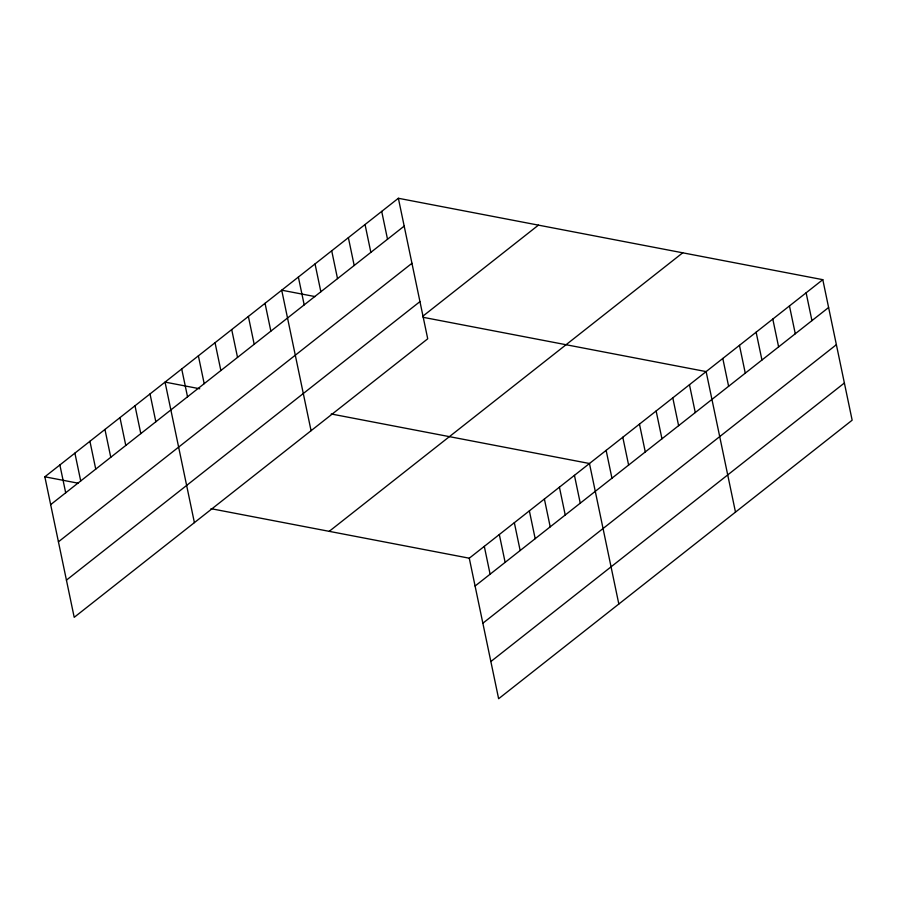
<?xml version="1.0" encoding="UTF-8"?>
<svg xmlns="http://www.w3.org/2000/svg" width="897" height="897" viewBox="0 0 897 897"><rect width="100%" height="100%" fill="white"/><g stroke="black" fill="none" stroke-linecap="round" stroke-linejoin="round"><path stroke-width="1.35" d="M398.369 198.271L427.723 338.797L74.204 617.327L44.85 476.8L398.369 198.271L822.796 279.673L852.15 420.2L498.631 698.729L469.277 558.203L822.796 279.673M50.669 504.63L404.188 226.1M58.428 541.822L411.958 263.292M66.434 580.135L419.964 301.605M422.812 316.226L538.435 225.136M329.21 531.338L682.729 252.808M475.085 586.033L828.604 307.503M482.855 623.224L836.374 344.695M490.861 661.538L844.38 383.008M315.06 296.582L281.714 290.191L311.068 430.706M423.149 317.314L706.13 371.593L735.484 512.109M199.728 388.76L165.048 382.1L194.402 522.626M331.217 413.977L589.464 463.502L618.829 604.029M44.85 476.8L78.196 483.203M211.019 508.677L469.277 558.203M806.123 292.803L811.942 320.633M789.461 305.933L795.28 333.762M772.799 319.063L778.607 346.892M756.126 332.193L761.945 360.022M739.464 345.323L745.272 373.152M722.803 358.464L728.611 386.293M689.468 384.723L695.276 412.553M672.795 397.853L678.614 425.683M656.133 410.983L661.952 438.812M639.471 424.113L645.279 451.942M622.798 437.243L628.618 465.072M606.137 450.372L611.945 478.202M574.439 475.343L580.258 503.172M559.414 487.183L565.233 515.013M544.389 499.012L550.209 526.853M529.365 510.853L535.184 538.682M514.34 522.693L520.159 550.523M499.326 534.534L505.134 562.363M484.302 546.363L490.11 574.203M381.707 211.4L387.515 239.23M365.045 224.53L370.853 252.36M348.372 237.66L354.192 265.49M331.711 250.79L337.519 278.631M315.038 263.931L320.857 291.76M298.376 277.061L304.195 304.89M265.041 303.321L270.86 331.15M248.379 316.45L254.187 344.28M231.706 329.58L237.526 357.41M215.045 342.71L220.864 370.539M198.383 355.84L204.191 383.669M181.71 368.97L187.529 396.799M150.023 393.94L155.831 421.769M134.999 405.78L140.807 433.61M119.974 417.621L125.782 445.45M104.949 429.45L110.768 457.279M89.924 441.29L95.744 469.12M74.9 453.131L80.719 480.96M59.875 464.971L65.694 492.801"/></g></svg>
